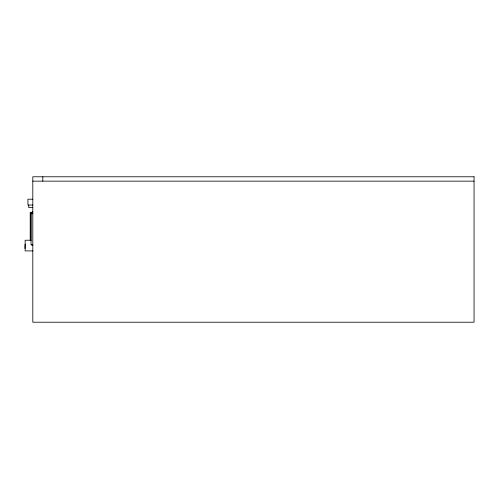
<?xml version="1.0" encoding="UTF-8"?>
<svg xmlns="http://www.w3.org/2000/svg" width="499" height="499" viewBox="0 0 499 499"><rect width="100%" height="100%" fill="white"/><g stroke="black" fill="none" stroke-linecap="round" stroke-linejoin="round"><path stroke-width="0.75" d="M32.803 211.832L30.838 212.749L30.838 240.094M32.803 181.143L474.05 181.143M32.803 199.213L27.938 199.213L27.938 205.033L32.803 205.033M32.803 207.578L28.749 207.578L28.749 205.033M32.154 212.468L30.208 212.468L30.208 240.393M31.587 213.641L32.803 213.641M32.803 213.722L31.038 213.722L31.038 244.784L32.803 244.784M31.269 240.231L25.143 240.231L25.143 250.91L32.803 250.91M25.143 244.13L24.95 248.527M31.587 245.04L32.803 245.04M42.802 176.783L42.802 181.143M474.05 176.783L32.803 176.783L32.803 322.217L474.05 322.217L474.05 176.783"/></g></svg>
